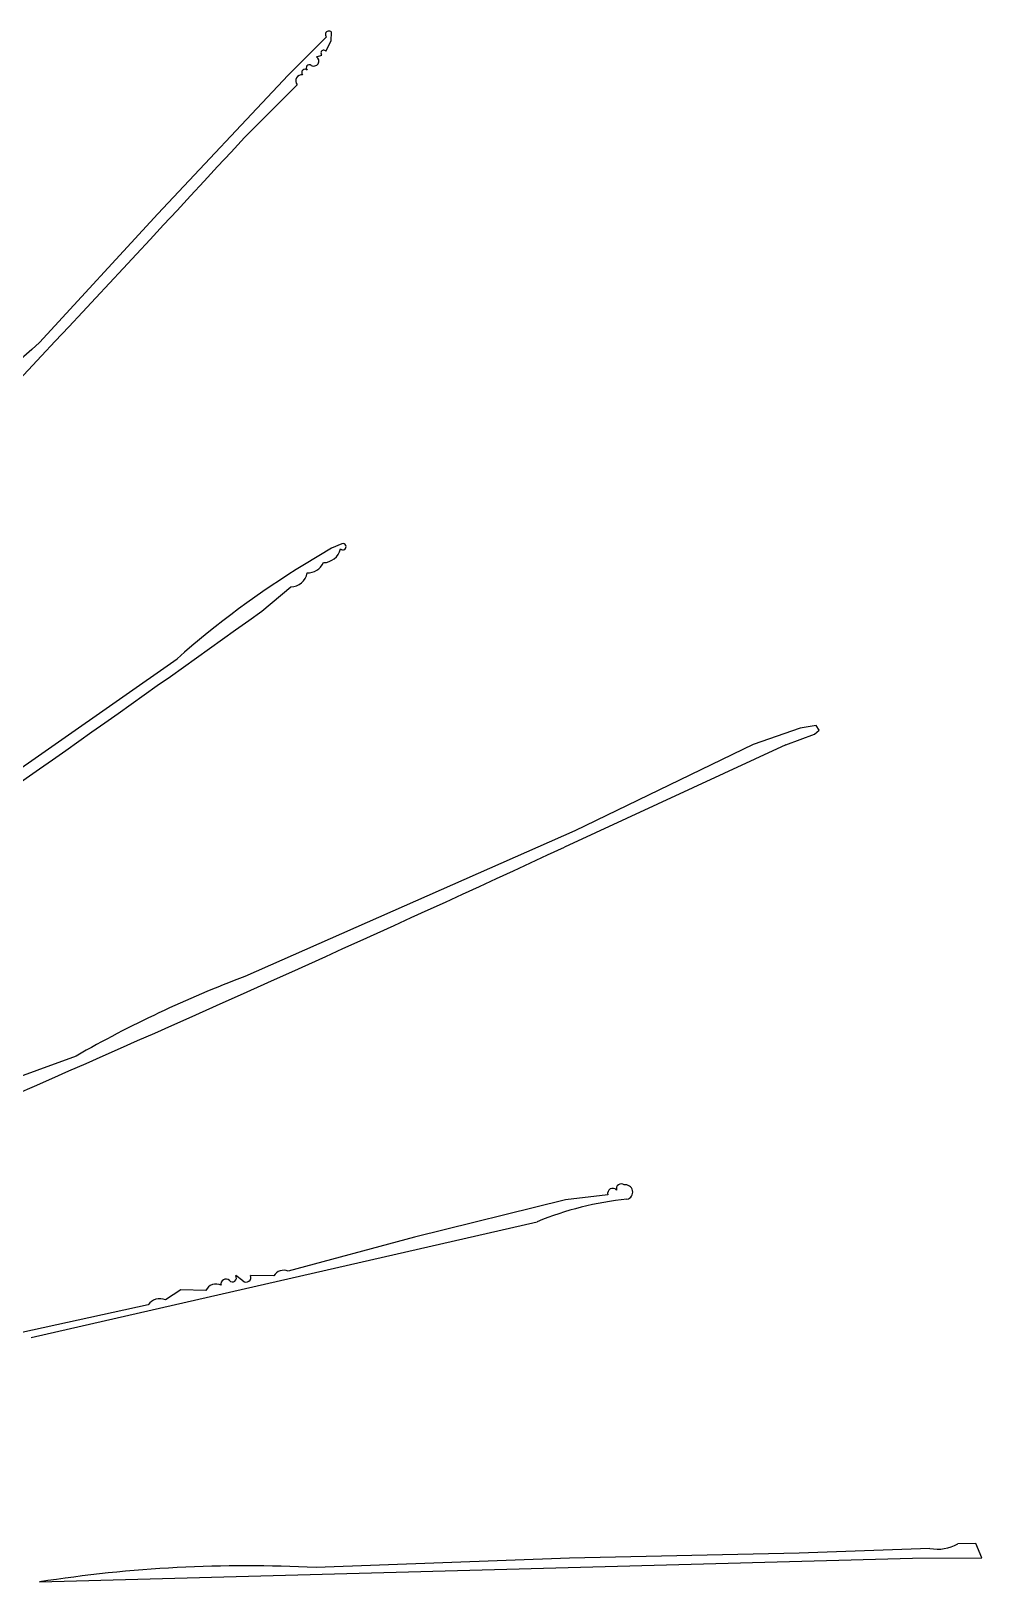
# Model space of a CAD drawing. Extents: x 0 to 7.36, y -0.01 to 6.7.
# Drawn here: x 5.706 to 7.363, y 3.012 to 5.714 of the extents above; entities that cross this region are included whole.
import ezdxf

# ---------------------------------------------------------------- set-up
doc = ezdxf.new("R2010")
doc.units = 0

msp = doc.modelspace()

# ---------------------------------------------------------------- linework, layer by layer
at = {"color": 7, "linetype": 'CONTINUOUS'}
for p, q in [((6.220826, 5.704133), (6.154077, 5.637399)), ((6.229195, 5.697259), (6.229529, 5.712012)), ((6.220176, 5.678828), (6.229195, 5.697259)), ((6.203625, 5.669471), (6.212929, 5.672256)), ((6.154077, 5.637399), (5.927474, 5.395444)), ((6.137027, 5.58721), (6.169952, 5.620458)), ((6.078349, 5.528799), (6.137027, 5.58721)), ((5.927474, 5.395444), (5.72119, 5.171481)), ((6.229555, 4.813301), (6.182968, 4.784994)), ((6.247965, 4.821005), (6.229555, 4.813301)), ((6.108245, 4.703724), (6.158692, 4.746247)), ((5.566879, 4.345352), (5.960684, 4.620453)), ((7.045926, 4.499694), (6.964035, 4.47142)), ((7.021025, 4.470972), (7.071232, 4.48949)), ((7.07392, 4.504471), (7.045926, 4.499694)), ((7.071232, 4.48949), (7.079567, 4.496354)), ((7.079567, 4.496354), (7.07392, 4.504471)), ((7.021025, 4.470972), (6.635877, 4.292576)), ((6.964035, 4.47142), (6.65392, 4.320833)), ((6.65392, 4.320833), (6.079053, 4.067386)), ((5.78498, 3.928558), (5.605691, 3.863086)), ((6.637174, 3.678391), (6.374392, 3.613033)), ((6.711035, 3.686914), (6.637174, 3.678391)), ((5.706375, 3.438117), (6.587852, 3.639871)), ((6.374392, 3.613033), (6.154066, 3.554052)), ((6.075612, 3.537121), (6.062978, 3.546164)), ((6.129301, 3.545959), (6.088786, 3.546388)), ((5.967357, 3.521201), (5.940652, 3.503853)), ((6.010942, 3.520239), (5.967357, 3.521201)), ((5.910262, 3.495217), (5.300849, 3.3625)), ((5.720859, 3.0125), (7.241722, 3.054167)), ((6.644602, 3.054167), (6.202796, 3.0375)), ((7.044353, 3.0625), (6.644602, 3.054167)), ((7.272263, 3.070833), (7.044353, 3.0625)), ((7.241722, 3.054167), (7.362893, 3.054712)), ((7.352005, 3.079784), (7.320678, 3.078909)), ((7.362893, 3.054712), (7.352005, 3.079784))]:
    msp.add_line(p, q, dxfattribs=at)
for centre, radius, start, end in [((6.224978, 5.708292), 0.005877, 39.26464, 225.043382), ((6.216237, 5.67589), 0.004914, 36.720686, 227.685994), ((6.183615, 5.642041), 0.005705, 44.468074, 223.963489), ((6.191112, 5.650053), 0.005278, 53.100246, 229.526745), ((6.198831, 5.661947), 0.008921, 239.336165, 417.49872), ((6.178163, 5.627407), 0.010757, 82.818406, 220.245839), ((-35.496375, 43.824697), 56.524627, 315.105147, 317.35077), ((6.945252, 3.781568), 1.852076, 131.369571, 140.396674), ((6.214749, 4.819886), 0.031817, 271.4791, 345.695597), ((6.249687, 4.815741), 0.005539, 222.144005, 468.108551), ((6.971318, 3.487564), 1.518163, 121.283884, 131.735707), ((6.188382, 4.799879), 0.029639, 267.748086, 336.5379), ((6.15939, 4.774368), 0.028129, 268.578891, 351.61071), ((-23.691363, 46.25868), 51.135419, 303.641679, 305.644807), ((-14.187755, 49.249826), 49.545715, 292.435283, 294.852978), ((6.792561, 2.17513), 2.022308, 110.659844, 119.88319), ((6.734259, 3.697677), 0.008244, 51.924868, 197.208346), ((6.741718, 3.691626), 0.012763, 282.521763, 460.723986), ((6.797902, 3.134428), 0.547351, 95.600439, 112.566566), ((6.719693, 3.689263), 0.008971, 41.761809, 195.178472), ((6.045693, 3.531738), 0.008457, 42.869454, 197.053257), ((6.057068, 3.542297), 0.007063, 222.869454, 393.198248), ((6.081285, 3.543054), 0.008208, 226.283599, 383.968377), ((6.146457, 3.535398), 0.020147, 67.810868, 148.385096), ((6.028487, 3.512294), 0.01926, 61.73405, 155.637696), ((5.930744, 3.480928), 0.024974, 66.626931, 145.099655), ((7.285372, 3.141406), 0.07178, 259.477182, 299.463369), ((6.080679, 0.73384), 2.306894, 86.965593, 98.973405)]:
    msp.add_arc(centre, radius, start, end, dxfattribs=at)

doc.saveas('drawing.dxf')
